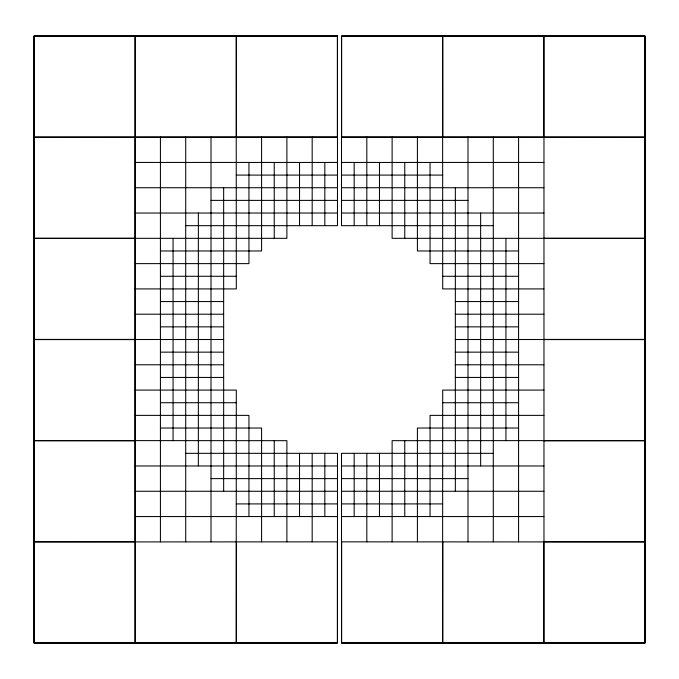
<?xml version="1.0" encoding="UTF-8"?>
<svg xmlns="http://www.w3.org/2000/svg" width="679" height="679" viewBox="0 0 679 679"><rect width="100%" height="100%" fill="white"/><g stroke="black" fill="none" stroke-linecap="round" stroke-linejoin="round"><path stroke-width="1.02" d="M236.199 137.048L135.223 137.048L135.223 36.072L236.199 36.072L236.3 288.914L135.129 288.914M442.598 137.048L341.622 137.048L341.622 36.072L442.598 36.072L442.7 288.914L543.871 288.914M543.972 137.048L644.948 137.048L644.948 36.072L543.972 36.072L543.972 642.928L644.948 642.928L644.948 541.952L341.52 541.85M337.48 137.15L34.052 137.251L34.052 238.227L135.028 238.227L135.028 137.251M341.52 137.15L644.948 137.251L644.948 238.227L543.972 238.227M135.129 162.442L337.48 162.442M341.52 162.442L543.871 162.442M236.3 175.089L337.48 175.089M341.52 175.089L442.7 175.089M135.129 187.735L337.48 187.735M341.52 187.735L543.871 187.735M211.008 200.381L337.48 200.381M341.52 200.381L467.992 200.381M135.129 213.028L337.48 213.028M341.52 213.028L543.871 213.028M185.715 225.674L337.48 225.674L337.48 35.97L33.95 35.97L33.95 643.03L337.48 643.03L337.48 453.326L185.715 453.326M493.285 225.674L341.52 225.674L341.52 35.97L645.05 35.97L645.05 643.03L341.52 643.03L341.52 453.326L493.285 453.326M135.129 238.321L286.886 238.321L286.886 137.15M543.871 238.321L392.114 238.321L392.114 137.15M543.972 238.422L644.948 238.422L644.948 339.398L543.972 339.398M160.422 250.975L261.593 250.975L261.593 137.15M518.578 250.975L417.407 250.975L417.407 137.15M135.129 263.622L248.947 263.622L248.947 162.442M543.871 263.622L430.053 263.622L430.053 162.442M160.422 276.268L236.3 276.268M442.7 276.268L518.578 276.268M160.422 301.561L223.654 301.561M455.346 301.561L518.578 301.561M135.129 314.207L223.654 314.207M455.346 314.207L543.871 314.207M160.422 326.854L223.654 326.854M455.346 326.854L518.578 326.854M135.129 339.5L223.654 339.5M455.346 339.5L543.871 339.5M543.972 339.602L644.948 339.602L644.948 440.578L392.114 440.679L392.114 541.85M160.422 352.146L223.654 352.146M455.346 352.146L518.578 352.146M135.129 364.793L223.654 364.793M455.346 364.793L543.871 364.793M160.422 377.439L223.654 377.439M455.346 377.439L518.578 377.439M135.129 390.086L236.3 390.086L236.199 642.928L135.223 642.928L135.223 541.952M543.871 390.086L442.7 390.086L442.598 642.928L341.622 642.928L341.622 541.952M160.422 402.732L236.3 402.732M442.7 402.732L518.578 402.732M135.129 415.378L248.947 415.378L248.947 516.558M543.871 415.378L430.053 415.378L430.053 516.558M160.422 428.025L261.593 428.025L261.593 541.85M518.578 428.025L417.407 428.025L417.407 541.85M543.972 440.773L644.948 440.773L644.948 541.749L543.972 541.749M135.129 465.972L337.48 465.972M341.52 465.972L543.871 465.972M211.008 478.619L337.48 478.619M341.52 478.619L467.992 478.619M135.129 491.265L337.48 491.265M341.52 491.265L543.871 491.265M236.3 503.911L337.48 503.911M341.52 503.911L442.7 503.911M135.129 516.558L337.48 516.558M341.52 516.558L543.871 516.558M337.48 541.85L34.052 541.952L34.052 642.928L135.028 642.928L135.028 541.952M543.777 541.952L543.777 642.928L442.801 642.928L442.801 541.952M518.578 137.15L518.578 541.85M505.931 238.321L505.931 440.679M493.285 137.15L493.285 541.85M480.639 213.028L480.639 465.972M467.992 137.15L467.992 541.85M455.346 187.735L455.346 491.265M404.76 162.442L404.76 238.321M404.76 440.679L404.76 516.558M379.468 162.442L379.468 225.674M379.468 453.326L379.468 516.558M366.821 137.15L366.821 225.674M366.821 453.326L366.821 541.85M354.166 162.442L354.166 225.674M354.166 453.326L354.166 516.558M337.378 541.952L337.378 642.928L236.402 642.928L236.402 541.952M324.834 162.442L324.834 225.674M324.834 453.326L324.834 516.558M312.179 137.15L312.179 225.674M312.179 453.326L312.179 541.85M299.532 162.442L299.532 225.674M299.532 453.326L299.532 516.558M286.886 541.85L286.886 440.679L34.052 440.578L34.052 339.602L135.028 339.602L135.028 440.578M274.24 162.442L274.24 238.321M274.24 440.679L274.24 516.558M223.654 187.735L223.654 491.265M211.008 137.15L211.008 541.85M198.361 213.028L198.361 465.972M185.715 137.15L185.715 541.85M173.069 238.321L173.069 440.679M160.422 137.15L160.422 541.85M135.129 137.15L135.129 541.85M135.028 36.072L34.052 36.072L34.052 137.048L135.028 137.048L135.028 36.072M337.378 36.072L236.402 36.072L236.402 137.048L337.378 137.048L337.378 36.072M543.777 36.072L442.801 36.072L442.801 137.048L543.777 137.048L543.777 36.072M135.028 238.422L34.052 238.422L34.052 339.398L135.028 339.398L135.028 238.422M135.028 440.773L34.052 440.773L34.052 541.749L135.028 541.749L135.028 440.773"/></g></svg>
